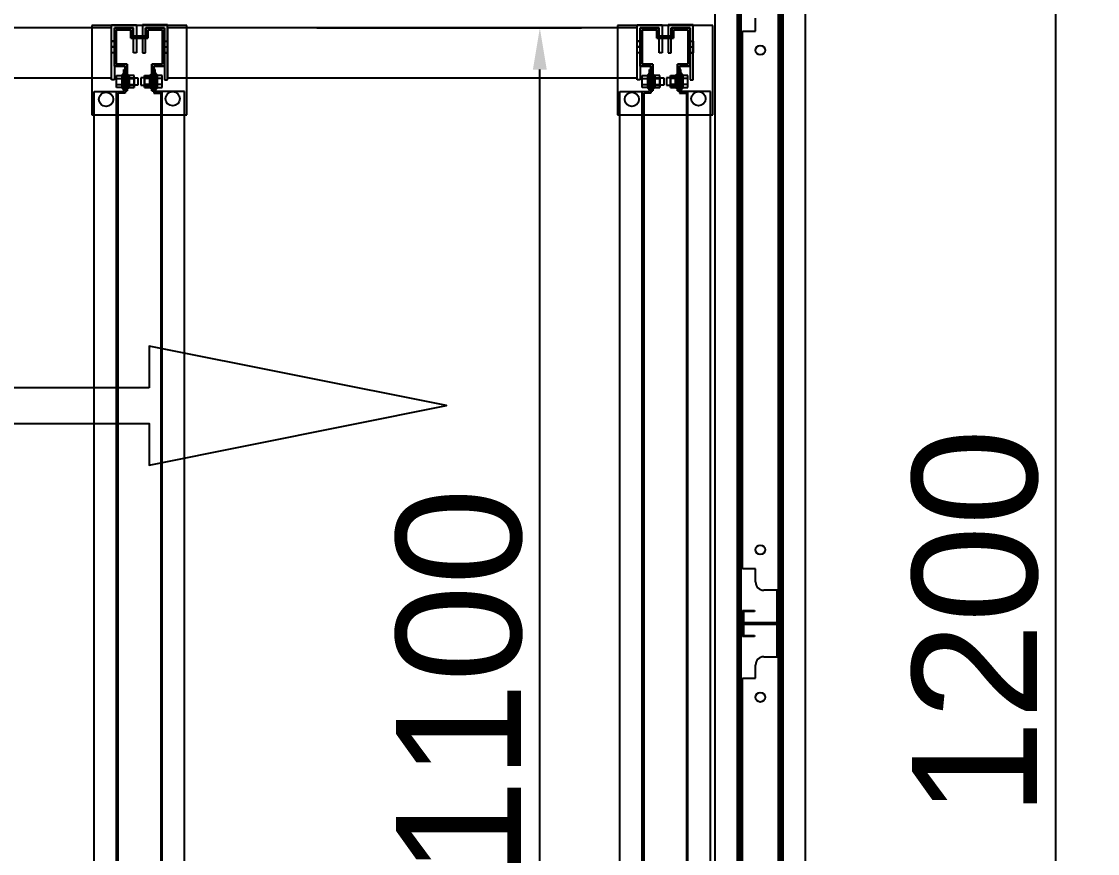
# Model space of a CAD drawing. Header units: millimetres. Extents: x 15382 to 37298, y 7351 to 31127.
# Drawn here: x 32105 to 33009, y 26070 to 26770 of the extents above; entities that cross this region are included whole.
import ezdxf

# ---------------------------------------------------------------- set-up
doc = ezdxf.new("R2010")
doc.units = ezdxf.units.MM
for name, color, linetype in [('111', 7, 'Continuous'), ('113', 3, 'Continuous'), ('114', 6, 'Continuous'), ('115', 30, 'Continuous'), ('116', 12, 'Continuous'), ('444-2', 5, 'Continuous'), ('6', 7, 'Continuous'), ('M40', 3, 'Continuous'), ('M6', 7, 'Continuous'), ('動線', 6, 'Continuous'), ('標註', 252, 'Continuous')]:
    doc.layers.add(name, color=color, linetype=linetype)
doc.styles.get("Standard").update_dxf_attribs({"font": 'arial.ttf'})
doc.dimstyles.new('ISO-25', dxfattribs={"dimtxt": 2.5, "dimasz": 2.5, "dimexe": 1.25, "dimexo": 0.625, "dimtad": 1, "dimtxsty": 'Standard', "dimcen": 2.5, "dimadec": 0, "dimazin": 0, "dimtfac": 1, "dimtmove": 0, "dimatfit": 3, "dimfxl": 1, "dimarcsym": 0})

# ---------------------------------------------------------------- blocks, each defined once
blk = doc.blocks.new('*D571')
at = {"layer": 'Defpoints', "color": 0, "transparency": 16777216}
for p in [(32346.15, 26764.47), (32540.64, 26764.47), (32346.15, 25664.47)]:
    blk.add_point(p, dxfattribs=at)
at = {"layer": '標註', "color": 0, "lineweight": -2, "transparency": 16777216}
for p, q in [((32353.15, 26764.47), (32575.64, 26764.47)), ((32540.64, 25699.47), (32540.64, 26729.47)), ((32353.15, 25664.47), (32575.64, 25664.47))]:
    blk.add_line(p, q, dxfattribs=at)
at = {"layer": '標註', "color": 0, "transparency": 16777216}
for points in [[(32534.81, 26729.47), (32546.47, 26729.47), (32540.64, 26764.47)], [(32534.81, 25699.47), (32546.47, 25699.47), (32540.64, 25664.47)]]:
    blk.add_solid(points, dxfattribs=at)
at = {"layer": '標註', "color": 0, "transparency": 16777216, "insert": (32473.03, 26214.47), "char_height": 105, "attachment_point": 5, "rotation": 90}
blk.add_mtext('1100', dxfattribs=at)
blk = doc.blocks.new('*D695')
at = {"layer": 'Defpoints', "color": 0, "transparency": 16777216}
for p in [(32974.44, 26864.47), (32974.44, 26864.47), (32868.15, 25664.47)]:
    blk.add_point(p, dxfattribs=at)
at = {"layer": '標註', "color": 0, "lineweight": -2, "transparency": 16777216}
for p, q in [((32981.44, 26864.47), (33009.44, 26864.47)), ((32974.44, 25699.47), (32974.44, 26829.47)), ((32875.15, 25664.47), (33009.44, 25664.47))]:
    blk.add_line(p, q, dxfattribs=at)
at = {"layer": '標註', "color": 0, "transparency": 16777216}
for points in [[(32968.61, 26829.47), (32980.27, 26829.47), (32974.44, 26864.47)], [(32968.61, 25699.47), (32980.27, 25699.47), (32974.44, 25664.47)]]:
    blk.add_solid(points, dxfattribs=at)
at = {"layer": '標註', "color": 0, "transparency": 16777216, "insert": (32906.83, 26264.47), "char_height": 105, "attachment_point": 5, "rotation": 90}
blk.add_mtext('1200', dxfattribs=at)

msp = doc.modelspace()

# ---------------------------------------------------------------- linework, layer by layer
at = {"layer": '111'}
for p, q in [((32708.386, 26811.468), (32708.386, 25717.468)), ((32743.586, 25717.468), (32743.586, 26811.468))]:
    msp.add_line(p, q, dxfattribs=at)
at = {"layer": '113'}
for p, q in [((32243.986, 26766.468), (32163.986, 26766.468)), ((32163.986, 26766.468), (32163.986, 26691.468)), ((32243.986, 26691.468), (32243.986, 26766.468)), ((32685.986, 26766.468), (32605.986, 26766.468)), ((32605.986, 26766.468), (32605.986, 26691.468)), ((32685.986, 26691.468), (32685.986, 26766.468)), ((32163.986, 26691.468), (32243.986, 26691.468)), ((32605.986, 26691.468), (32685.986, 26691.468))]:
    msp.add_line(p, q, dxfattribs=at)
at = {"layer": '113', "lineweight": -3}
for centre in [(32175.986, 26704.468), (32231.986, 26704.968), (32617.986, 26704.468), (32673.986, 26704.968)]:
    msp.add_circle(centre, 6, dxfattribs=at)
at = {"layer": '114'}
for points in [[(31305.486, 26722.468), (32180.486, 26722.468), (32180.486, 26764.468), (31305.486, 26764.468)], [(32227.486, 26722.468), (32622.486, 26722.468), (32622.486, 26764.468), (32227.486, 26764.468)]]:
    msp.add_lwpolyline(points, close=True, dxfattribs=at)
at = {"layer": '115'}
for p, q in [((32687.986, 25717.968), (32687.986, 26810.968)), ((32706.786, 25717.968), (32706.786, 26810.968)), ((32707.986, 26809.768), (32707.986, 25719.168)), ((32707.986, 26809.768), (32707.986, 25719.168)), ((32743.986, 26809.768), (32743.986, 25719.168)), ((32743.986, 26809.768), (32743.986, 25719.168)), ((32745.186, 25717.968), (32745.186, 26810.968)), ((32763.986, 25717.968), (32763.986, 26810.968)), ((32190.786, 26710.968), (32190.786, 26729.468)), ((32190.786, 26729.468), (32191.986, 26729.468)), ((32190.786, 26710.968), (32190.786, 26729.468)), ((32190.786, 26729.468), (32191.986, 26729.468)), ((32191.986, 26729.468), (32191.986, 26709.768)), ((32191.986, 26729.468), (32191.986, 26709.768)), ((32217.186, 26729.468), (32215.986, 26729.468)), ((32215.986, 26729.468), (32215.986, 26709.768)), ((32217.186, 26729.468), (32215.986, 26729.468)), ((32215.986, 26729.468), (32215.986, 26709.768)), ((32217.186, 26710.968), (32217.186, 26729.468)), ((32217.186, 26710.968), (32217.186, 26729.468)), ((32632.786, 26710.968), (32632.786, 26729.468)), ((32632.786, 26729.468), (32633.986, 26729.468)), ((32632.786, 26710.968), (32632.786, 26729.468)), ((32632.786, 26729.468), (32633.986, 26729.468)), ((32633.986, 26729.468), (32633.986, 26709.768)), ((32633.986, 26729.468), (32633.986, 26709.768)), ((32659.186, 26729.468), (32657.986, 26729.468)), ((32657.986, 26729.468), (32657.986, 26709.768)), ((32659.186, 26729.468), (32657.986, 26729.468)), ((32657.986, 26729.468), (32657.986, 26709.768)), ((32659.186, 26710.968), (32659.186, 26729.468)), ((32659.186, 26710.968), (32659.186, 26729.468)), ((32165.986, 25717.968), (32165.986, 26710.968)), ((32165.986, 26710.968), (32190.786, 26710.968)), ((32184.786, 25717.968), (32184.786, 26710.968)), ((32184.786, 26710.968), (32190.786, 26710.968)), ((32191.986, 26709.768), (32185.986, 26709.768)), ((32185.986, 26709.768), (32185.986, 25719.168)), ((32191.986, 26709.768), (32185.986, 26709.768)), ((32185.986, 26709.768), (32185.986, 25719.168)), ((32215.986, 26709.768), (32221.986, 26709.768)), ((32215.986, 26709.768), (32221.986, 26709.768)), ((32223.186, 26710.968), (32217.186, 26710.968)), ((32241.986, 26710.968), (32217.186, 26710.968)), ((32221.986, 26709.768), (32221.986, 25719.168)), ((32221.986, 26709.768), (32221.986, 25719.168)), ((32223.186, 25717.968), (32223.186, 26710.968)), ((32241.986, 25717.968), (32241.986, 26710.968)), ((32607.986, 25717.968), (32607.986, 26710.968)), ((32607.986, 26710.968), (32632.786, 26710.968)), ((32626.786, 25717.968), (32626.786, 26710.968)), ((32626.786, 26710.968), (32632.786, 26710.968)), ((32633.986, 26709.768), (32627.986, 26709.768)), ((32627.986, 26709.768), (32627.986, 25719.168)), ((32633.986, 26709.768), (32627.986, 26709.768)), ((32627.986, 26709.768), (32627.986, 25719.168)), ((32657.986, 26709.768), (32663.986, 26709.768)), ((32657.986, 26709.768), (32663.986, 26709.768)), ((32665.186, 26710.968), (32659.186, 26710.968)), ((32683.986, 26710.968), (32659.186, 26710.968)), ((32663.986, 26709.768), (32663.986, 25719.168)), ((32663.986, 26709.768), (32663.986, 25719.168)), ((32665.186, 25717.968), (32665.186, 26710.968)), ((32683.986, 25717.968), (32683.986, 26710.968))]:
    msp.add_line(p, q, dxfattribs=at)
at = {"layer": '115', "lineweight": -3}
for p, q in [((32190.786, 26722.968), (32190.786, 26715.968)), ((32191.986, 26722.968), (32190.786, 26722.968)), ((32191.986, 26715.968), (32191.986, 26722.968)), ((32215.986, 26715.968), (32215.986, 26722.968)), ((32215.986, 26722.968), (32217.186, 26722.968)), ((32217.186, 26722.968), (32217.186, 26715.968)), ((32632.786, 26722.968), (32632.786, 26715.968)), ((32633.986, 26722.968), (32632.786, 26722.968)), ((32633.986, 26715.968), (32633.986, 26722.968)), ((32657.986, 26715.968), (32657.986, 26722.968)), ((32657.986, 26722.968), (32659.186, 26722.968)), ((32659.186, 26722.968), (32659.186, 26715.968)), ((32190.786, 26719.468), (32190.786, 26715.968)), ((32191.986, 26719.468), (32190.786, 26719.468)), ((32190.786, 26715.968), (32191.986, 26715.968)), ((32190.786, 26715.968), (32191.986, 26715.968)), ((32191.986, 26715.968), (32191.986, 26719.468)), ((32215.986, 26715.968), (32215.986, 26719.468)), ((32215.986, 26719.468), (32217.186, 26719.468)), ((32217.186, 26715.968), (32215.986, 26715.968)), ((32217.186, 26715.968), (32215.986, 26715.968)), ((32217.186, 26719.468), (32217.186, 26715.968)), ((32632.786, 26719.468), (32632.786, 26715.968)), ((32633.986, 26719.468), (32632.786, 26719.468)), ((32632.786, 26715.968), (32633.986, 26715.968)), ((32632.786, 26715.968), (32633.986, 26715.968)), ((32633.986, 26715.968), (32633.986, 26719.468)), ((32657.986, 26715.968), (32657.986, 26719.468)), ((32657.986, 26719.468), (32659.186, 26719.468)), ((32659.186, 26715.968), (32657.986, 26715.968)), ((32659.186, 26715.968), (32657.986, 26715.968)), ((32659.186, 26719.468), (32659.186, 26715.968))]:
    msp.add_line(p, q, dxfattribs=at)
at = {"layer": '116'}
for p, q in [((32180.486, 26720.968), (32180.486, 26766.968)), ((32180.486, 26766.968), (32199.986, 26766.968)), ((32198.986, 26766.968), (32201.486, 26766.968)), ((32201.486, 26766.968), (32201.486, 26743.468)), ((32208.986, 26766.968), (32206.486, 26766.968)), ((32206.486, 26766.968), (32206.486, 26743.468)), ((32227.486, 26766.968), (32207.986, 26766.968)), ((32227.486, 26720.968), (32227.486, 26766.968)), ((32622.486, 26720.968), (32622.486, 26766.968)), ((32622.486, 26766.968), (32641.986, 26766.968)), ((32640.986, 26766.968), (32643.486, 26766.968)), ((32643.486, 26766.968), (32643.486, 26743.468)), ((32650.986, 26766.968), (32648.486, 26766.968)), ((32648.486, 26766.968), (32648.486, 26743.468)), ((32669.486, 26766.968), (32649.986, 26766.968)), ((32669.486, 26720.968), (32669.486, 26766.968)), ((32198.986, 26764.468), (32182.986, 26764.468)), ((32182.986, 26764.468), (32182.986, 26720.968)), ((32198.986, 26743.468), (32198.986, 26764.468)), ((32208.986, 26743.468), (32208.986, 26764.468)), ((32208.986, 26764.468), (32224.986, 26764.468)), ((32224.986, 26764.468), (32224.986, 26720.968)), ((32640.986, 26764.468), (32624.986, 26764.468)), ((32624.986, 26764.468), (32624.986, 26720.968)), ((32640.986, 26743.468), (32640.986, 26764.468)), ((32650.986, 26743.468), (32650.986, 26764.468)), ((32650.986, 26764.468), (32666.986, 26764.468)), ((32666.986, 26764.468), (32666.986, 26720.968)), ((32182.986, 26753.446), (32180.486, 26753.446)), ((32182.986, 26748.468), (32180.486, 26748.468)), ((32224.986, 26753.446), (32227.486, 26753.446)), ((32224.986, 26748.468), (32227.486, 26748.468)), ((32624.986, 26753.446), (32622.486, 26753.446)), ((32624.986, 26748.468), (32622.486, 26748.468)), ((32666.986, 26753.446), (32669.486, 26753.446)), ((32666.986, 26748.468), (32669.486, 26748.468)), ((32182.986, 26743.49), (32180.486, 26743.49)), ((32201.486, 26743.468), (32198.986, 26743.468)), ((32206.486, 26743.468), (32208.986, 26743.468)), ((32224.986, 26743.49), (32227.486, 26743.49)), ((32624.986, 26743.49), (32622.486, 26743.49)), ((32643.486, 26743.468), (32640.986, 26743.468)), ((32648.486, 26743.468), (32650.986, 26743.468)), ((32666.986, 26743.49), (32669.486, 26743.49)), ((32182.986, 26720.968), (32180.486, 26720.968)), ((32224.986, 26720.968), (32227.486, 26720.968)), ((32624.986, 26720.968), (32622.486, 26720.968)), ((32666.986, 26720.968), (32669.486, 26720.968))]:
    msp.add_line(p, q, dxfattribs=at)
at = {"layer": '116', "lineweight": -3}
for p, q in [((32180.486, 26743.49), (32180.486, 26753.446)), ((32180.486, 26753.446), (32182.986, 26753.446)), ((32180.486, 26743.49), (32180.486, 26748.468)), ((32180.486, 26748.468), (32182.986, 26748.468)), ((32182.986, 26753.446), (32182.986, 26743.49)), ((32182.986, 26748.468), (32182.986, 26743.49)), ((32224.986, 26743.49), (32224.986, 26753.446)), ((32224.986, 26753.446), (32227.486, 26753.446)), ((32224.986, 26743.49), (32224.986, 26748.468)), ((32224.986, 26748.468), (32227.486, 26748.468)), ((32227.486, 26753.446), (32227.486, 26743.49)), ((32227.486, 26748.468), (32227.486, 26743.49)), ((32622.486, 26743.49), (32622.486, 26753.446)), ((32622.486, 26753.446), (32624.986, 26753.446)), ((32622.486, 26743.49), (32622.486, 26748.468)), ((32622.486, 26748.468), (32624.986, 26748.468)), ((32624.986, 26753.446), (32624.986, 26743.49)), ((32624.986, 26748.468), (32624.986, 26743.49)), ((32666.986, 26743.49), (32666.986, 26753.446)), ((32666.986, 26753.446), (32669.486, 26753.446)), ((32666.986, 26743.49), (32666.986, 26748.468)), ((32666.986, 26748.468), (32669.486, 26748.468)), ((32669.486, 26753.446), (32669.486, 26743.49)), ((32669.486, 26748.468), (32669.486, 26743.49)), ((32182.986, 26743.49), (32180.486, 26743.49)), ((32182.986, 26743.49), (32180.486, 26743.49)), ((32227.486, 26743.49), (32224.986, 26743.49)), ((32227.486, 26743.49), (32224.986, 26743.49)), ((32624.986, 26743.49), (32622.486, 26743.49)), ((32624.986, 26743.49), (32622.486, 26743.49)), ((32669.486, 26743.49), (32666.986, 26743.49)), ((32669.486, 26743.49), (32666.986, 26743.49))]:
    msp.add_line(p, q, dxfattribs=at)
at = {"layer": '444-2'}
for p, q in [((32740.986, 26807.768), (32740.986, 26263.768)), ((32721.986, 26761.768), (32721.986, 26772.768)), ((32710.986, 26309.768), (32710.986, 26761.768)), ((32710.986, 26761.768), (32721.986, 26761.768)), ((32721.986, 26309.768), (32710.986, 26309.768)), ((32721.986, 26298.768), (32721.986, 26309.768)), ((32740.186, 26291.768), (32728.986, 26291.768)), ((32740.186, 26264.568), (32740.186, 26291.768)), ((32710.986, 26263.768), (32710.986, 26274.768)), ((32710.986, 26274.768), (32720.986, 26274.768)), ((32720.986, 26273.968), (32711.786, 26273.968)), ((32711.786, 26273.968), (32711.786, 26264.568)), ((32720.986, 26274.768), (32720.986, 26273.968)), ((32740.986, 26263.768), (32710.986, 26263.768)), ((32710.986, 26252.768), (32710.986, 26263.768)), ((32710.986, 26263.768), (32740.986, 26263.768)), ((32711.786, 26264.568), (32740.186, 26264.568)), ((32740.186, 26262.968), (32711.786, 26262.968)), ((32711.786, 26262.968), (32711.786, 26253.568)), ((32740.186, 26263.768), (32740.986, 26263.768)), ((32740.186, 26235.768), (32740.186, 26262.968)), ((32740.986, 26263.768), (32740.986, 25719.768)), ((32740.986, 26263.768), (32740.986, 26262.968)), ((32720.986, 26252.768), (32710.986, 26252.768)), ((32711.786, 26253.568), (32720.986, 26253.568)), ((32720.986, 26253.568), (32720.986, 26252.768)), ((32728.986, 26235.768), (32740.186, 26235.768)), ((32721.986, 26217.768), (32721.986, 26228.768)), ((32710.986, 25765.768), (32710.986, 26217.768)), ((32710.986, 26217.768), (32721.986, 26217.768))]:
    msp.add_line(p, q, dxfattribs=at)
for centre in [(32725.986, 26745.768), (32725.986, 26325.768), (32725.986, 26201.768)]:
    msp.add_circle(centre, 4, dxfattribs=at)
for centre, start, end in [((32728.986, 26298.768), 180, 270), ((32728.986, 26228.768), 90, 180)]:
    msp.add_arc(centre, 7, start, end, dxfattribs=at)
at = {"layer": '6'}
for p, q in [((32708.386, 26811.468), (32708.386, 25717.468)), ((32709.986, 25717.468), (32709.986, 26811.468)), ((32741.986, 26811.468), (32741.986, 25717.468)), ((32743.586, 25717.468), (32743.586, 26811.468))]:
    msp.add_line(p, q, dxfattribs=at)
at = {"layer": 'M40'}
for p, q in [((32198.486, 26764.468), (32182.986, 26764.468)), ((32182.986, 26764.468), (32182.986, 26732.468)), ((32182.986, 26732.468), (32182.986, 26764.468)), ((32182.986, 26764.468), (32198.486, 26764.468)), ((32184.586, 26734.068), (32184.586, 26762.868)), ((32184.586, 26762.868), (32196.886, 26762.868)), ((32196.886, 26762.868), (32184.586, 26762.868)), ((32184.586, 26762.868), (32184.586, 26734.068)), ((32196.886, 26762.868), (32196.886, 26755.868)), ((32196.886, 26755.868), (32196.886, 26762.868)), ((32198.486, 26757.468), (32198.486, 26764.468)), ((32198.486, 26764.468), (32198.486, 26757.468)), ((32209.486, 26757.468), (32198.486, 26757.468)), ((32198.486, 26757.468), (32198.486, 26755.868)), ((32198.486, 26757.468), (32209.486, 26757.468)), ((32224.986, 26764.468), (32209.486, 26764.468)), ((32209.486, 26764.468), (32209.486, 26757.468)), ((32209.486, 26757.468), (32209.486, 26764.468)), ((32209.486, 26764.468), (32224.986, 26764.468)), ((32211.086, 26755.868), (32211.086, 26762.868)), ((32211.086, 26762.868), (32223.386, 26762.868)), ((32223.386, 26762.868), (32211.086, 26762.868)), ((32211.086, 26762.868), (32211.086, 26755.868)), ((32223.386, 26762.868), (32223.386, 26734.068)), ((32223.386, 26734.068), (32223.386, 26762.868)), ((32224.986, 26732.468), (32224.986, 26764.468)), ((32224.986, 26764.468), (32224.986, 26732.468)), ((32640.486, 26764.468), (32624.986, 26764.468)), ((32624.986, 26764.468), (32624.986, 26732.468)), ((32624.986, 26732.468), (32624.986, 26764.468)), ((32624.986, 26764.468), (32640.486, 26764.468)), ((32626.586, 26734.068), (32626.586, 26762.868)), ((32626.586, 26762.868), (32638.886, 26762.868)), ((32638.886, 26762.868), (32626.586, 26762.868)), ((32626.586, 26762.868), (32626.586, 26734.068)), ((32638.886, 26762.868), (32638.886, 26755.868)), ((32638.886, 26755.868), (32638.886, 26762.868)), ((32640.486, 26757.468), (32640.486, 26764.468)), ((32640.486, 26764.468), (32640.486, 26757.468)), ((32651.486, 26757.468), (32640.486, 26757.468)), ((32640.486, 26757.468), (32640.486, 26755.868)), ((32640.486, 26757.468), (32651.486, 26757.468)), ((32666.986, 26764.468), (32651.486, 26764.468)), ((32651.486, 26764.468), (32651.486, 26757.468)), ((32651.486, 26757.468), (32651.486, 26764.468)), ((32651.486, 26764.468), (32666.986, 26764.468)), ((32653.086, 26755.868), (32653.086, 26762.868)), ((32653.086, 26762.868), (32665.386, 26762.868)), ((32665.386, 26762.868), (32653.086, 26762.868)), ((32653.086, 26762.868), (32653.086, 26755.868)), ((32665.386, 26762.868), (32665.386, 26734.068)), ((32665.386, 26734.068), (32665.386, 26762.868)), ((32666.986, 26732.468), (32666.986, 26764.468)), ((32666.986, 26764.468), (32666.986, 26732.468)), ((32196.886, 26755.868), (32211.086, 26755.868)), ((32211.086, 26755.868), (32196.886, 26755.868)), ((32223.386, 26751.718), (32224.986, 26751.718)), ((32223.386, 26748.468), (32224.986, 26748.468)), ((32638.886, 26755.868), (32653.086, 26755.868)), ((32653.086, 26755.868), (32638.886, 26755.868)), ((32665.386, 26751.718), (32666.986, 26751.718)), ((32665.386, 26748.468), (32666.986, 26748.468)), ((32223.386, 26745.218), (32224.986, 26745.218)), ((32665.386, 26745.218), (32666.986, 26745.218)), ((32182.986, 26732.468), (32191.986, 26732.468)), ((32191.986, 26732.468), (32182.986, 26732.468)), ((32193.586, 26734.068), (32184.586, 26734.068)), ((32184.586, 26734.068), (32193.586, 26734.068)), ((32191.986, 26734.068), (32193.586, 26734.068)), ((32191.986, 26732.468), (32191.986, 26711.468)), ((32191.986, 26711.468), (32191.986, 26732.468)), ((32193.586, 26711.468), (32193.586, 26734.068)), ((32193.586, 26734.068), (32193.586, 26711.468)), ((32193.586, 26734.068), (32193.586, 26732.468)), ((32215.986, 26734.068), (32214.386, 26734.068)), ((32214.386, 26734.068), (32214.386, 26711.468)), ((32223.386, 26734.068), (32214.386, 26734.068)), ((32214.386, 26734.068), (32214.386, 26732.468)), ((32214.386, 26711.468), (32214.386, 26734.068)), ((32214.386, 26734.068), (32223.386, 26734.068)), ((32215.986, 26711.468), (32215.986, 26732.468)), ((32215.986, 26732.468), (32224.986, 26732.468)), ((32224.986, 26732.468), (32215.986, 26732.468)), ((32215.986, 26732.468), (32215.986, 26711.468)), ((32624.986, 26732.468), (32633.986, 26732.468)), ((32633.986, 26732.468), (32624.986, 26732.468)), ((32635.586, 26734.068), (32626.586, 26734.068)), ((32626.586, 26734.068), (32635.586, 26734.068)), ((32633.986, 26734.068), (32635.586, 26734.068)), ((32633.986, 26732.468), (32633.986, 26711.468)), ((32633.986, 26711.468), (32633.986, 26732.468)), ((32635.586, 26711.468), (32635.586, 26734.068)), ((32635.586, 26734.068), (32635.586, 26711.468)), ((32635.586, 26734.068), (32635.586, 26732.468)), ((32657.986, 26734.068), (32656.386, 26734.068)), ((32656.386, 26734.068), (32656.386, 26711.468)), ((32665.386, 26734.068), (32656.386, 26734.068)), ((32656.386, 26734.068), (32656.386, 26732.468)), ((32656.386, 26711.468), (32656.386, 26734.068)), ((32656.386, 26734.068), (32665.386, 26734.068)), ((32657.986, 26711.468), (32657.986, 26732.468)), ((32657.986, 26732.468), (32666.986, 26732.468)), ((32666.986, 26732.468), (32657.986, 26732.468)), ((32657.986, 26732.468), (32657.986, 26711.468)), ((32193.586, 26722.968), (32191.986, 26722.968)), ((32215.986, 26722.968), (32214.386, 26722.968)), ((32635.586, 26722.968), (32633.986, 26722.968)), ((32657.986, 26722.968), (32656.386, 26722.968)), ((32193.586, 26719.468), (32191.986, 26719.468)), ((32193.586, 26715.968), (32191.986, 26715.968)), ((32215.986, 26719.468), (32214.386, 26719.468)), ((32215.986, 26715.968), (32214.386, 26715.968)), ((32635.586, 26719.468), (32633.986, 26719.468)), ((32635.586, 26715.968), (32633.986, 26715.968)), ((32657.986, 26719.468), (32656.386, 26719.468)), ((32657.986, 26715.968), (32656.386, 26715.968)), ((32191.986, 26711.468), (32193.586, 26711.468)), ((32193.586, 26711.468), (32191.986, 26711.468)), ((32214.386, 26711.468), (32215.986, 26711.468)), ((32215.986, 26711.468), (32214.386, 26711.468)), ((32633.986, 26711.468), (32635.586, 26711.468)), ((32635.586, 26711.468), (32633.986, 26711.468)), ((32656.386, 26711.468), (32657.986, 26711.468)), ((32657.986, 26711.468), (32656.386, 26711.468))]:
    msp.add_line(p, q, dxfattribs=at)
at = {"layer": 'M40', "lineweight": -3}
for p, q in [((32198.486, 26757.468), (32198.486, 26755.868)), ((32209.486, 26757.468), (32198.486, 26757.468)), ((32198.486, 26755.868), (32198.486, 26757.468)), ((32198.486, 26757.468), (32203.986, 26757.468)), ((32203.986, 26757.468), (32203.986, 26755.868)), ((32209.486, 26755.868), (32209.486, 26757.468)), ((32640.486, 26757.468), (32640.486, 26755.868)), ((32651.486, 26757.468), (32640.486, 26757.468)), ((32640.486, 26755.868), (32640.486, 26757.468)), ((32640.486, 26757.468), (32645.986, 26757.468)), ((32645.986, 26757.468), (32645.986, 26755.868)), ((32651.486, 26755.868), (32651.486, 26757.468)), ((32182.986, 26745.218), (32182.986, 26751.718)), ((32182.986, 26751.718), (32184.586, 26751.718)), ((32182.986, 26745.218), (32182.986, 26748.468)), ((32182.986, 26748.468), (32184.586, 26748.468)), ((32184.586, 26751.718), (32184.586, 26745.218)), ((32184.586, 26748.468), (32184.586, 26745.218)), ((32198.486, 26755.868), (32209.486, 26755.868)), ((32203.986, 26755.868), (32198.486, 26755.868)), ((32223.386, 26745.218), (32223.386, 26751.718)), ((32223.386, 26751.718), (32224.986, 26751.718)), ((32223.386, 26745.218), (32223.386, 26748.468)), ((32223.386, 26748.468), (32224.986, 26748.468)), ((32224.986, 26751.718), (32224.986, 26745.218)), ((32224.986, 26748.468), (32224.986, 26745.218)), ((32624.986, 26745.218), (32624.986, 26751.718)), ((32624.986, 26751.718), (32626.586, 26751.718)), ((32624.986, 26745.218), (32624.986, 26748.468)), ((32624.986, 26748.468), (32626.586, 26748.468)), ((32626.586, 26751.718), (32626.586, 26745.218)), ((32626.586, 26748.468), (32626.586, 26745.218)), ((32640.486, 26755.868), (32651.486, 26755.868)), ((32645.986, 26755.868), (32640.486, 26755.868)), ((32665.386, 26745.218), (32665.386, 26751.718)), ((32665.386, 26751.718), (32666.986, 26751.718)), ((32665.386, 26745.218), (32665.386, 26748.468)), ((32665.386, 26748.468), (32666.986, 26748.468)), ((32666.986, 26751.718), (32666.986, 26745.218)), ((32666.986, 26748.468), (32666.986, 26745.218)), ((32184.586, 26745.218), (32182.986, 26745.218)), ((32184.586, 26745.218), (32182.986, 26745.218)), ((32224.986, 26745.218), (32223.386, 26745.218)), ((32224.986, 26745.218), (32223.386, 26745.218)), ((32626.586, 26745.218), (32624.986, 26745.218)), ((32626.586, 26745.218), (32624.986, 26745.218)), ((32666.986, 26745.218), (32665.386, 26745.218)), ((32666.986, 26745.218), (32665.386, 26745.218)), ((32191.986, 26722.968), (32191.986, 26715.968)), ((32193.586, 26722.968), (32191.986, 26722.968)), ((32193.586, 26715.968), (32193.586, 26722.968)), ((32214.386, 26715.968), (32214.386, 26722.968)), ((32214.386, 26722.968), (32215.986, 26722.968)), ((32215.986, 26722.968), (32215.986, 26715.968)), ((32633.986, 26722.968), (32633.986, 26715.968)), ((32635.586, 26722.968), (32633.986, 26722.968)), ((32635.586, 26715.968), (32635.586, 26722.968)), ((32656.386, 26715.968), (32656.386, 26722.968)), ((32656.386, 26722.968), (32657.986, 26722.968)), ((32657.986, 26722.968), (32657.986, 26715.968)), ((32191.986, 26719.468), (32191.986, 26715.968)), ((32193.586, 26719.468), (32191.986, 26719.468)), ((32191.986, 26715.968), (32193.586, 26715.968)), ((32191.986, 26715.968), (32193.586, 26715.968)), ((32193.586, 26715.968), (32193.586, 26719.468)), ((32214.386, 26715.968), (32214.386, 26719.468)), ((32214.386, 26719.468), (32215.986, 26719.468)), ((32215.986, 26715.968), (32214.386, 26715.968)), ((32215.986, 26715.968), (32214.386, 26715.968)), ((32215.986, 26719.468), (32215.986, 26715.968)), ((32633.986, 26719.468), (32633.986, 26715.968)), ((32635.586, 26719.468), (32633.986, 26719.468)), ((32633.986, 26715.968), (32635.586, 26715.968)), ((32633.986, 26715.968), (32635.586, 26715.968)), ((32635.586, 26715.968), (32635.586, 26719.468)), ((32656.386, 26715.968), (32656.386, 26719.468)), ((32656.386, 26719.468), (32657.986, 26719.468)), ((32657.986, 26715.968), (32656.386, 26715.968)), ((32657.986, 26715.968), (32656.386, 26715.968)), ((32657.986, 26719.468), (32657.986, 26715.968))]:
    msp.add_line(p, q, dxfattribs=at)
at = {"layer": 'M6'}
for p, q in [((32184.786, 26714.468), (32184.786, 26724.468)), ((32184.786, 26724.468), (32189.086, 26724.468)), ((32184.786, 26714.468), (32184.786, 26724.468)), ((32184.786, 26724.468), (32189.086, 26724.468)), ((32184.786, 26721.968), (32189.086, 26721.968)), ((32189.086, 26724.468), (32190.586, 26726.468)), ((32189.086, 26724.468), (32189.086, 26714.468)), ((32190.586, 26726.468), (32190.786, 26726.468)), ((32190.786, 26726.468), (32190.786, 26722.468)), ((32190.786, 26722.468), (32202.786, 26722.468)), ((32193.786, 26725.468), (32193.586, 26725.468)), ((32193.586, 26725.468), (32193.586, 26713.468)), ((32195.286, 26724.468), (32193.786, 26725.468)), ((32199.586, 26724.468), (32195.286, 26724.468)), ((32195.286, 26724.468), (32195.286, 26714.468)), ((32199.586, 26724.468), (32195.286, 26724.468)), ((32199.586, 26724.468), (32195.286, 26724.468)), ((32195.286, 26724.468), (32195.286, 26716.968)), ((32195.286, 26714.468), (32195.286, 26721.968)), ((32195.286, 26721.968), (32199.586, 26721.968)), ((32199.586, 26714.468), (32199.586, 26724.468)), ((32199.586, 26714.468), (32199.586, 26724.468)), ((32199.586, 26716.968), (32199.586, 26724.468)), ((32199.586, 26721.968), (32199.586, 26714.468)), ((32202.786, 26722.468), (32202.786, 26716.468)), ((32217.186, 26722.468), (32205.186, 26722.468)), ((32205.186, 26722.468), (32205.186, 26716.468)), ((32208.386, 26714.468), (32208.386, 26724.468)), ((32208.386, 26724.468), (32212.686, 26724.468)), ((32208.386, 26714.468), (32208.386, 26724.468)), ((32208.386, 26724.468), (32212.686, 26724.468)), ((32208.386, 26724.468), (32212.686, 26724.468)), ((32208.386, 26716.968), (32208.386, 26724.468)), ((32212.686, 26721.968), (32208.386, 26721.968)), ((32208.386, 26721.968), (32208.386, 26714.468)), ((32212.686, 26724.468), (32214.186, 26725.468)), ((32212.686, 26724.468), (32212.686, 26714.468)), ((32212.686, 26724.468), (32212.686, 26716.968)), ((32212.686, 26714.468), (32212.686, 26721.968)), ((32214.186, 26725.468), (32214.386, 26725.468)), ((32214.386, 26725.468), (32214.386, 26713.468)), ((32217.386, 26726.468), (32217.186, 26726.468)), ((32217.186, 26726.468), (32217.186, 26722.468)), ((32218.886, 26724.468), (32217.386, 26726.468)), ((32223.186, 26724.468), (32218.886, 26724.468)), ((32218.886, 26724.468), (32218.886, 26714.468)), ((32223.186, 26724.468), (32218.886, 26724.468)), ((32223.186, 26721.968), (32218.886, 26721.968)), ((32223.186, 26714.468), (32223.186, 26724.468)), ((32223.186, 26714.468), (32223.186, 26724.468)), ((32626.786, 26714.468), (32626.786, 26724.468)), ((32626.786, 26724.468), (32631.086, 26724.468)), ((32626.786, 26714.468), (32626.786, 26724.468)), ((32626.786, 26724.468), (32631.086, 26724.468)), ((32626.786, 26721.968), (32631.086, 26721.968)), ((32631.086, 26724.468), (32632.586, 26726.468)), ((32631.086, 26724.468), (32631.086, 26714.468)), ((32632.586, 26726.468), (32632.786, 26726.468)), ((32632.786, 26726.468), (32632.786, 26722.468)), ((32632.786, 26722.468), (32644.786, 26722.468)), ((32635.786, 26725.468), (32635.586, 26725.468)), ((32635.586, 26725.468), (32635.586, 26713.468)), ((32637.286, 26724.468), (32635.786, 26725.468)), ((32641.586, 26724.468), (32637.286, 26724.468)), ((32637.286, 26724.468), (32637.286, 26714.468)), ((32641.586, 26724.468), (32637.286, 26724.468)), ((32641.586, 26724.468), (32637.286, 26724.468)), ((32637.286, 26724.468), (32637.286, 26716.968)), ((32637.286, 26714.468), (32637.286, 26721.968)), ((32637.286, 26721.968), (32641.586, 26721.968)), ((32641.586, 26714.468), (32641.586, 26724.468)), ((32641.586, 26714.468), (32641.586, 26724.468)), ((32641.586, 26716.968), (32641.586, 26724.468)), ((32641.586, 26721.968), (32641.586, 26714.468)), ((32644.786, 26722.468), (32644.786, 26716.468)), ((32659.186, 26722.468), (32647.186, 26722.468)), ((32647.186, 26722.468), (32647.186, 26716.468)), ((32650.386, 26714.468), (32650.386, 26724.468)), ((32650.386, 26724.468), (32654.686, 26724.468)), ((32650.386, 26714.468), (32650.386, 26724.468)), ((32650.386, 26724.468), (32654.686, 26724.468)), ((32650.386, 26724.468), (32654.686, 26724.468)), ((32650.386, 26716.968), (32650.386, 26724.468)), ((32654.686, 26721.968), (32650.386, 26721.968)), ((32650.386, 26721.968), (32650.386, 26714.468)), ((32654.686, 26724.468), (32656.186, 26725.468)), ((32654.686, 26724.468), (32654.686, 26714.468)), ((32654.686, 26724.468), (32654.686, 26716.968)), ((32654.686, 26714.468), (32654.686, 26721.968)), ((32656.186, 26725.468), (32656.386, 26725.468)), ((32656.386, 26725.468), (32656.386, 26713.468)), ((32659.386, 26726.468), (32659.186, 26726.468)), ((32659.186, 26726.468), (32659.186, 26722.468)), ((32660.886, 26724.468), (32659.386, 26726.468)), ((32665.186, 26724.468), (32660.886, 26724.468)), ((32660.886, 26724.468), (32660.886, 26714.468)), ((32665.186, 26724.468), (32660.886, 26724.468)), ((32665.186, 26721.968), (32660.886, 26721.968)), ((32665.186, 26714.468), (32665.186, 26724.468)), ((32665.186, 26714.468), (32665.186, 26724.468)), ((32184.786, 26716.968), (32189.086, 26716.968)), ((32189.086, 26714.468), (32184.786, 26714.468)), ((32189.086, 26714.468), (32184.786, 26714.468)), ((32190.586, 26712.468), (32189.086, 26714.468)), ((32190.786, 26712.468), (32190.586, 26712.468)), ((32202.786, 26716.468), (32190.786, 26716.468)), ((32190.786, 26716.468), (32190.786, 26712.468)), ((32193.586, 26713.468), (32193.786, 26713.468)), ((32193.786, 26713.468), (32195.286, 26714.468)), ((32195.286, 26716.968), (32199.586, 26716.968)), ((32195.286, 26714.468), (32199.586, 26714.468)), ((32195.286, 26714.468), (32199.586, 26714.468)), ((32199.586, 26714.468), (32195.286, 26714.468)), ((32205.186, 26716.468), (32217.186, 26716.468)), ((32212.686, 26716.968), (32208.386, 26716.968)), ((32212.686, 26714.468), (32208.386, 26714.468)), ((32212.686, 26714.468), (32208.386, 26714.468)), ((32208.386, 26714.468), (32212.686, 26714.468)), ((32214.186, 26713.468), (32212.686, 26714.468)), ((32214.386, 26713.468), (32214.186, 26713.468)), ((32217.186, 26716.468), (32217.186, 26712.468)), ((32217.186, 26712.468), (32217.386, 26712.468)), ((32217.386, 26712.468), (32218.886, 26714.468)), ((32223.186, 26716.968), (32218.886, 26716.968)), ((32218.886, 26714.468), (32223.186, 26714.468)), ((32218.886, 26714.468), (32223.186, 26714.468)), ((32626.786, 26716.968), (32631.086, 26716.968)), ((32631.086, 26714.468), (32626.786, 26714.468)), ((32631.086, 26714.468), (32626.786, 26714.468)), ((32632.586, 26712.468), (32631.086, 26714.468)), ((32632.786, 26712.468), (32632.586, 26712.468)), ((32644.786, 26716.468), (32632.786, 26716.468)), ((32632.786, 26716.468), (32632.786, 26712.468)), ((32635.586, 26713.468), (32635.786, 26713.468)), ((32635.786, 26713.468), (32637.286, 26714.468)), ((32637.286, 26716.968), (32641.586, 26716.968)), ((32637.286, 26714.468), (32641.586, 26714.468)), ((32637.286, 26714.468), (32641.586, 26714.468)), ((32641.586, 26714.468), (32637.286, 26714.468)), ((32647.186, 26716.468), (32659.186, 26716.468)), ((32654.686, 26716.968), (32650.386, 26716.968)), ((32654.686, 26714.468), (32650.386, 26714.468)), ((32654.686, 26714.468), (32650.386, 26714.468)), ((32650.386, 26714.468), (32654.686, 26714.468)), ((32656.186, 26713.468), (32654.686, 26714.468)), ((32656.386, 26713.468), (32656.186, 26713.468)), ((32659.186, 26716.468), (32659.186, 26712.468)), ((32659.186, 26712.468), (32659.386, 26712.468)), ((32659.386, 26712.468), (32660.886, 26714.468)), ((32665.186, 26716.968), (32660.886, 26716.968)), ((32660.886, 26714.468), (32665.186, 26714.468)), ((32660.886, 26714.468), (32665.186, 26714.468))]:
    msp.add_line(p, q, dxfattribs=at)
at = {"layer": '動線', "lineweight": -3}
msp.add_lwpolyline([(32212.109, 26462.005), (32034.473, 26462.005), (32034.473, 26432.005), (32212.109, 26432.005), (32212.109, 26397.005), (32462.109, 26447.005), (32212.109, 26497.005), (32212.109, 26462.005)], dxfattribs=at)

# ---------------------------------------------------------------- dimensions: what is measured, and where the dimension line sits
at = {"layer": '標註', "color": 8}
for base, p1, p2, picture, middle in [((32974.438, 26864.468), (32868.148, 25664.468), (32974.438, 26864.468), '*D695', (32906.828, 26264.468)), ((32540.64, 26764.468), (32346.148, 25664.468), (32346.148, 26764.468), '*D571', (32473.03, 26214.468))]:
    dim = msp.add_linear_dim(base=base, p1=p1, p2=p2, angle=90, dimstyle='ISO-25', override={"dimscale": 70, "dimtxt": 1.5, "dimasz": 0.5, "dimexe": 0.5, "dimexo": 0.1, "dimgap": 0.2}, dxfattribs=at)
    dim.commit()
    dim.dimension.update_dxf_attribs({"geometry": picture, "text_midpoint": middle})

doc.saveas('drawing.dxf')
